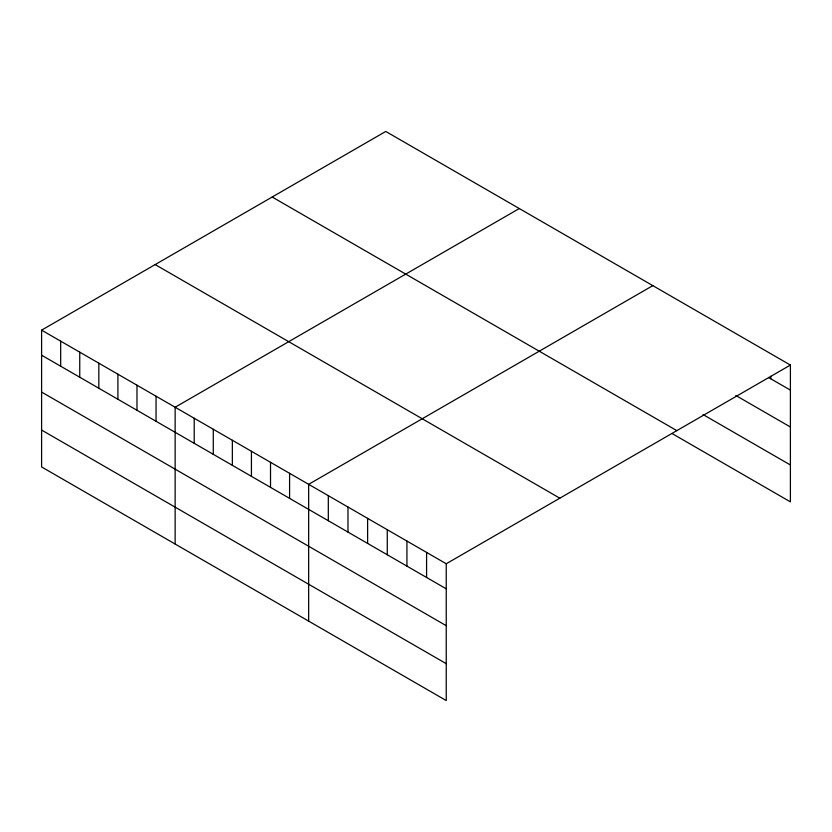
<?xml version="1.0" encoding="UTF-8"?>
<svg xmlns="http://www.w3.org/2000/svg" width="832" height="832" viewBox="0 0 832 832"><rect width="100%" height="100%" fill="white"/><g stroke="black" fill="none" stroke-linecap="round" stroke-linejoin="round"><path stroke-width="1.25" d="M41.6 330.148L446.243 563.763L446.243 700.554L41.6 466.939L41.6 330.148L385.757 131.446L790.4 365.061L790.4 501.852L672.474 433.774M519.293 208.541L175.136 407.243L175.136 544.034M652.818 285.636L308.662 484.328L308.662 621.13M446.243 563.763L790.4 365.061M768.56 377.51L790.4 390.114M735.81 395.47L790.4 426.993M703.05 414.554L790.4 464.984M272.189 197.018L676.832 430.633M155.168 264.576L559.811 498.191M41.6 355.202L446.243 588.817M41.6 392.07L446.243 625.685M41.6 430.061L446.243 663.676M770.744 376.262L770.744 378.768M426.587 552.417L426.587 577.47M406.931 541.07L406.931 566.124M387.275 529.724L387.275 554.778M367.619 518.378L367.619 543.431M347.974 507.021L347.974 532.085M328.318 495.674L328.318 520.738M289.588 473.314L289.588 498.368M270.514 462.301L270.514 487.365M251.43 451.287L251.43 476.351M232.357 440.274L232.357 465.338M213.283 429.26L213.283 454.324M194.21 418.246L194.21 443.31M156.052 396.23L156.052 421.283M136.978 385.216L136.978 410.27M117.905 374.202L117.905 399.256M98.831 363.189L98.831 388.242M79.747 352.175L79.747 377.229M60.674 341.162L60.674 366.215"/></g></svg>
